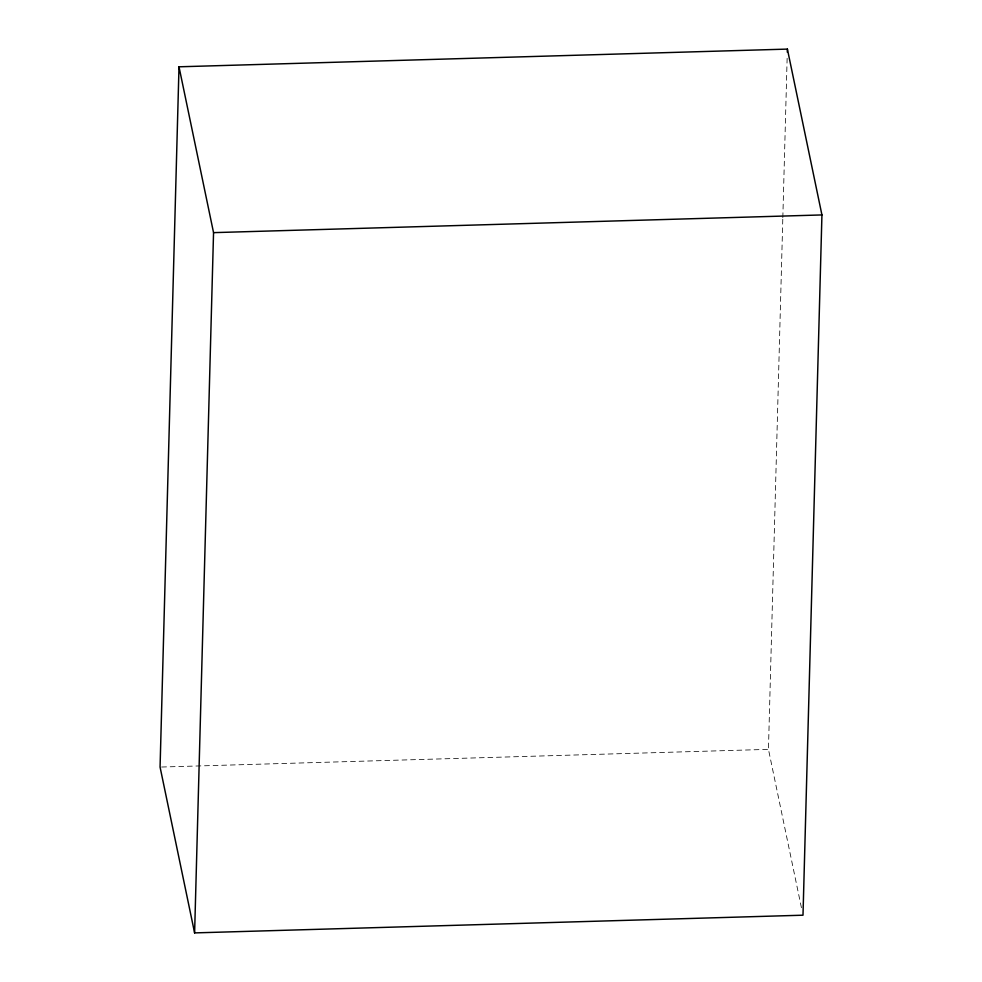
<?xml version="1.0" encoding="UTF-8"?>
<svg xmlns="http://www.w3.org/2000/svg" width="982" height="982" viewBox="0 0 982 982"><rect width="100%" height="100%" fill="white"/><g stroke="black" fill="none" stroke-linecap="round" stroke-linejoin="round"><path stroke-width="0.74" stroke-dasharray="4.91 3.68" d="M801.435 907.724L768.452 749.364L782.789 219.182M782.826 217.66L787.134 58.294M161.6 767.028L768.452 749.364"/><path stroke-width="1.47" d="M179.006 66.801L160.066 767.065L194.608 932.9L802.994 915.199L821.934 214.935L787.392 49.1L179.006 66.801L213.548 232.636L194.608 932.9M787.306 52.169L787.392 49.1M213.548 232.636L821.934 214.935"/></g></svg>
